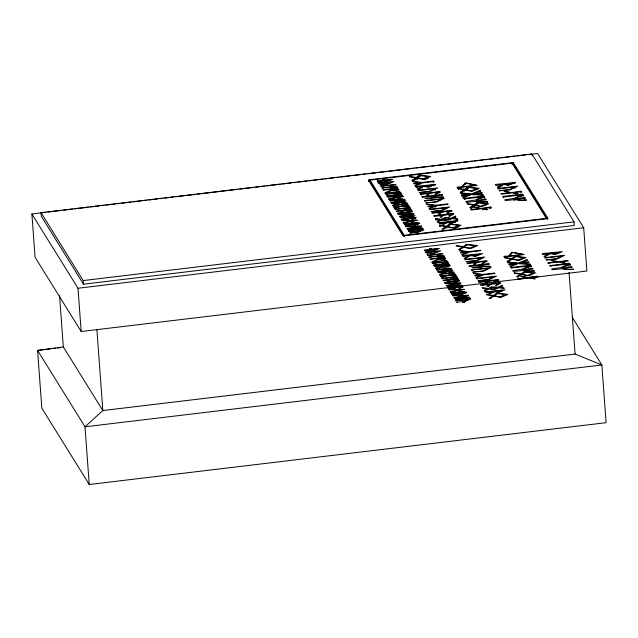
<?xml version="1.0" encoding="UTF-8"?>
<svg xmlns="http://www.w3.org/2000/svg" width="638" height="638" viewBox="0 0 638 638"><rect width="100%" height="100%" fill="white"/><g stroke="black" fill="none" stroke-linecap="round" stroke-linejoin="round"><path stroke-width="0.96" d="M465.11 183.09L461.561 186.894L456.92 187.101L457.382 187.851L477.32 185.355L466.226 182.962L465.11 183.09L465.214 184.534M514.93 198.689L524.787 197.397L525.249 198.139L515.257 199.223A13.948 4.123 -4.2 0 0 525.241 200.021L526.23 199.734L526.565 200.26L525.178 200.244A14.682 4.338 -4.2 0 1 515.456 199.598L505.264 200.563L504.77 199.766L514.659 198.322A14.682 4.338 -4.2 0 1 522.299 195.603L523.471 195.276L523.798 195.81L522.61 195.778A13.948 4.123 -4.2 0 0 514.93 198.689L515.033 200.133M415.856 177.843L409.58 176.901L409.181 176.271L416.271 177.492L418.879 175.322L420.003 175.187L430.778 176.447L423.831 179.406L416.909 178.201L413.328 180.275L413.576 180.674L411.677 180.283L415.856 177.843L415.968 179.278L414.293 180.259M417.34 179.262L417.228 177.819L420.458 175.625L428.409 176.551L428.513 177.994L424.453 179.725M417.069 178.457L419.158 177.045L419.046 175.602M464.265 189.741L460.078 192.19L461.976 192.58L461.729 192.182L465.309 190.108L472.24 191.312L479.178 188.354L468.404 187.094L467.279 187.229L464.671 189.398L457.59 188.178L457.98 188.808L464.265 189.741L464.368 191.185M465.469 190.363L466.864 189.422M473.787 205.085L469.6 207.533L471.498 207.916L471.251 207.517L474.831 205.452L481.762 206.648L488.7 203.689L477.926 202.437L476.801 202.573L474.194 204.734L467.112 203.514L467.502 204.144L473.787 205.085L473.89 206.529L470.549 208.482M474.991 205.707L476.387 204.758M439.582 226.506L439.478 225.062L446.56 226.283L449.168 224.113L450.292 223.986L461.067 225.238L454.12 228.197L447.198 227L443.617 229.066L443.865 229.465L441.967 229.074L446.153 226.634L446.257 228.077M427.659 253.948L426.694 253.972L434.35 253.142L438.777 251.308L425.793 252.528L440.794 250.734L434.35 253.142M457.598 302.173L456.633 302.197L464.815 301.455L470.732 298.959L455.731 300.753L468.715 299.533L464.257 301.288M422.436 186.344L417.204 189.191L419.134 189.39L418.887 188.992L423.536 186.463L428.8 187.109L435.714 184.406L415.434 186.344L416.112 187.428L422.436 186.344L422.547 187.787M418.863 189.789L420.41 188.952M502.25 184.43L497.018 187.277L498.948 187.476L498.701 187.078L503.35 184.549L508.614 185.195L515.528 182.492L495.248 184.43L495.925 185.514L502.25 184.43L502.361 185.873M498.677 187.875L500.224 187.038M397.705 198.928C394.651 201.624 381.516 197.82 394.627 200.228L389.627 200.627L389.922 201.098L404.986 199.415L397.705 198.928L397.809 200.372M436.097 218.595L441.408 219.273L444.702 217.757L450.938 218.124L455.412 216.123L455.939 216.976L452.605 218.34L456.967 218.635L457.358 219.265L451.999 218.627L448.307 220.134L441.998 219.879L437.588 222.024L437.086 221.211L441.025 219.536L435.898 219.305L435.315 218.363L436.097 218.595L436.209 220.038M490.048 207.143L481.044 208.451C477.718 207.294 467.008 205.986 480.31 208.538L470.796 209.447L471.187 210.085L481.921 208.57L486.172 209.766L487.879 209.567L482.655 208.482L491.188 207.693L490.789 207.055L490.048 207.143L490.151 208.586M518.822 279.165L528.806 277.737C548.377 280.816 515.057 276.876 537.332 276.948M450.237 218.627C436.695 223.763 448.227 213.451 450.348 220.062M435.228 188.704L429.438 191.312L419.278 192.524L430.219 191.583L437.867 187.867L417.866 190.26L418.185 190.762L435.1 188.505L435.331 190.14M455.277 221.131L451.377 222.814L447.748 222.056L455.277 221.131L455.38 222.574M428.409 176.551L422.723 178.975L417.228 177.819M476.809 188.457L471.123 190.882L465.636 189.725L468.866 187.532L476.809 188.457L476.913 189.901M486.331 203.793L480.645 206.218L475.158 205.069L478.388 202.868L486.331 203.793L486.435 205.237M458.698 225.342L453.012 227.766L447.525 226.618L450.755 224.416L458.698 225.342L458.802 226.785M453.929 228.867L457.988 227.136M473.396 195.116L473.284 193.673L480.829 191.009L480.366 190.268L471.721 193.864L460.5 192.875L460.947 193.585L469.528 194.127L461.784 194.941L461.888 196.384M434.853 205.938L429.055 208.275L429.286 208.65L436.48 205.739L448.099 204.351L447.788 203.849L436.169 205.245L426.591 204.304L434.637 205.428L427.795 206.241L428.106 206.744L434.853 205.938L434.956 207.374M417.659 223.747L414.66 224.879L412.012 224.44L417.659 223.747L417.762 225.19M50.434 348.882L37.586 350.421L85.006 426.798L601.865 364.976L575.069 354.066L102.838 410.553L63.322 346.905L37.586 350.421L41.821 408.121L89.24 484.505L606.1 422.683L601.865 364.976L572.158 317.134M41.047 212.669L531.877 153.965L574.025 221.857L574.288 225.461L83.466 284.173L41.31 216.282L41.047 212.669L83.195 280.568L83.466 284.173M527.706 154.683L537.603 153.495L583.706 227.758L586.88 271.03L81.178 331.521L35.082 257.266L31.9 213.985L45.753 212.326M47.73 212.095L61.591 210.436M63.569 210.197L72.477 209.136M74.455 208.897L88.307 207.238M90.285 206.999L99.193 205.938M101.171 205.699L104.146 205.348M106.123 205.109L115.031 204.04M117.009 203.809L119.976 203.45M121.954 203.211L130.862 202.15M132.84 201.911L141.748 200.842M143.725 200.611L146.7 200.252M148.678 200.021L157.586 198.952M159.564 198.713L162.531 198.362M164.508 198.123L168.472 197.652M170.45 197.413L173.416 197.054M175.394 196.823L184.302 195.754M186.28 195.523L195.188 194.454M197.166 194.215L211.026 192.556M213.004 192.325L237.743 189.366M239.721 189.127L253.581 187.468M255.559 187.229L264.467 186.168M266.445 185.929L280.297 184.27M282.275 184.039L291.183 182.97M293.161 182.731L296.128 182.38M298.113 182.141L307.014 181.08M308.999 180.841L311.966 180.482M313.944 180.251L317.899 179.772M319.885 179.541L322.852 179.182M324.83 178.943L327.796 178.592M329.782 178.353L333.738 177.882M335.716 177.643L338.682 177.292M340.668 177.053L349.568 175.984M351.554 175.753L360.454 174.684M362.44 174.445L365.407 174.094M367.384 173.855L376.292 172.794M378.27 172.555L387.178 171.486M389.156 171.255L413.895 168.296M415.88 168.057L429.733 166.398M431.711 166.159L445.563 164.508M447.541 164.269L456.449 163.2M458.427 162.969L461.402 162.61M463.379 162.371L472.287 161.31M474.265 161.071L483.173 160.01M485.151 159.771L488.118 159.412M490.096 159.181L499.004 158.112M500.982 157.873L503.956 157.522M505.934 157.283L509.89 156.812M511.867 156.573L514.842 156.222M516.82 155.983L525.728 154.914M513.239 162.554L368.27 179.892L403.064 235.94L548.042 218.603L513.239 162.554L513.351 163.998L547.627 219.209M370.024 180.139L512.019 163.153L546.288 218.356L404.293 235.342L370.024 180.139L370.128 181.583L404.396 236.786M368.373 181.336L370.351 181.096M378.398 180.961L391.174 179.43C396.35 178.018 384.57 183.002 383.382 180.873C381.109 182.827 374.083 184.757 382.569 180.801L377.808 181.591L377.353 180.857L378.398 180.961L378.509 182.396M420.482 182.627L413.639 183.449L413.95 183.943L420.697 183.138L414.899 185.483L415.131 185.849L422.324 182.939L433.944 181.551L433.633 181.056L422.013 182.444L412.435 181.511L420.482 182.627L420.586 184.071M421.311 193.769L438.984 191.655L440.419 191.974L436.161 193.92L436.623 194.271L435.275 194.43L435.036 194.048L439.247 192.134C438.912 191.631 424.39 194.112 428.337 195.252L426.336 195.1L430.084 193.234L420.506 194.502L420.051 193.777L421.311 193.769L421.415 195.212M441.911 194.375L421.909 196.767L422.26 197.325L430.65 196.464A20.145 5.957 -4.2 0 0 442.748 197.238L443.665 197.214L442.852 196.967A19.276 5.702 -4.2 0 1 431.256 196.225L442.341 195.076L441.911 194.375L442.014 195.818M515.025 186.767L498.103 189.023L497.792 188.521L517.785 186.129L510.145 189.845L499.195 190.786L509.363 189.574L515.025 186.767L515.129 188.21M461.784 194.941L462.183 195.571L469.791 194.55L463.021 196.927L463.467 197.644L471.984 194.287L483.596 195.467L483.133 194.718L473.548 194.104L482.176 193.186L481.786 192.548L473.284 193.673M520.951 191.217L511.197 192.612C507.88 191.456 497.169 190.148 510.464 192.7L500.95 193.609L501.348 194.247L512.075 192.732L516.333 193.928L518.032 193.729L512.808 192.644L521.342 191.855L520.951 191.217L521.055 192.66M464.655 198.274L463.914 198.362L464.305 199L484.306 196.608L483.907 195.97L464.655 198.274L464.759 199.718M484.537 196.982L483.365 197.309A14.682 4.338 -4.2 0 0 475.733 200.029L465.844 201.472L466.338 202.27L476.522 201.313A14.682 4.338 -4.2 0 0 486.252 201.951L487.631 201.967L487.304 201.441L486.308 201.728A13.948 4.123 -4.2 0 1 476.331 200.93L486.315 199.846L485.853 199.104L476.004 200.396A13.948 4.123 -4.2 0 1 483.676 197.485L484.872 197.517L484.537 196.982L484.649 198.426M503.47 196.376L502.72 196.464L503.119 197.102L523.112 194.71L522.721 194.072L503.47 196.376L503.573 197.82M412.802 215.995L400.114 217.518L412.938 216.29L407.395 217.566L409.237 217.718L415.131 215.756L407.961 215.612L406.374 216.17L412.802 215.995L412.914 217.438M415.242 217.43L401.055 219.033L401.35 219.512L408.543 218.571C400.393 222.774 412.012 217.04 415.418 217.749C405.561 221.657 419.876 217.287 415.242 217.43L415.346 218.866M452.597 213.578L433.665 215.7L434.111 216.426L443.689 215.15L439.941 217.016L441.943 217.175C438.003 216.035 452.517 213.547 452.852 214.057L448.65 215.971L450.229 216.186L449.766 215.835L453.921 213.73L452.597 213.578L452.701 215.022M403.463 222.917L409.851 223.523L412.802 222.391L419.581 222.933L404.524 224.616L404.229 224.145L409.229 223.747L403.559 223.077L403.24 222.558L416.271 220.293L402.139 220.78L401.828 220.285L417.898 220.206L404.317 222.814M435.419 219.807L436.017 219.735L435.913 218.292M83.195 280.568L574.025 221.857M31.9 213.985L78.003 288.248L583.706 227.758M450.356 292.084L464.783 289.381L448.721 289.453L449.024 289.947L463.164 289.461L450.133 291.726L450.452 292.244L456.122 292.914L451.114 293.313L451.409 293.783L466.474 292.1L459.695 291.558L456.744 292.69L450.404 292.164M52.412 348.643L55.378 348.292M57.356 348.053L60.315 347.702M446.153 226.634L439.869 225.692L439.478 225.062M524.045 197.485L524.213 199.04M538.073 276.86L537.682 276.222L527.929 277.618C524.611 276.461 513.901 275.153 527.195 277.705L517.681 278.615L518.08 279.253M444.838 258.661L445.779 258.765L437.588 258.446L445.069 257.616L444.814 257.21L437.413 258.159L444.279 256.348L443.203 256.269A14.108 4.171 -4.2 0 0 441.384 256.628L436.759 258.238L429.813 258.996L430.076 259.427L436.934 258.526L442.788 258.884A14.108 4.171 -4.2 0 0 444.766 258.789M411.135 210.739L412.076 210.843L403.886 210.524L411.366 209.695L411.111 209.288L403.71 210.237L410.577 208.427L409.5 208.347A14.108 4.171 -4.2 0 0 407.682 208.698L403.056 210.317L396.11 211.066L396.373 211.497L403.232 210.604L409.086 210.963A14.108 4.171 -4.2 0 0 411.063 210.867M569.072 272.426L575.069 354.066M531.877 153.965L532.004 155.768M524.787 197.397L524.891 198.841M514.746 182.237L514.85 183.68M512.019 163.153L512.123 164.596M514.061 198.793L514.164 200.236M501.667 184.749L501.771 186.192M490.789 207.055L490.893 208.498M487.304 201.441L487.408 202.884M481.786 192.548L481.889 193.992M482.655 208.482L482.759 209.926M480.366 190.268L480.47 191.711M477.926 202.437L478.037 203.881M476.977 202.844L477.08 204.288M468.404 187.094L468.515 188.537M467.455 187.508L467.558 188.952M467.279 187.229L467.391 188.673M467.271 201.441L467.375 202.884M463.021 196.927L463.124 198.37M458.467 188.074L458.57 189.51M456.967 218.635L457.071 220.078M456.529 218.69L456.633 220.134M455.412 216.123L455.516 217.566M454.974 216.41L455.077 217.853M449.343 224.393L449.447 225.836M449.168 224.113L449.272 225.557M446.56 226.283L446.664 227.726M444.702 217.757L444.806 219.201M441.998 219.201L442.11 220.636M441.408 219.273L441.512 220.708M438.984 191.655L439.088 193.099M440.356 224.959L440.459 226.402M438.322 221.059L438.426 222.502M434.933 184.151L435.036 185.594M436.169 205.245L436.272 206.688M433.633 181.056L433.744 182.492M421.854 186.663L421.957 188.106M420.003 175.187L420.107 176.63M418.879 175.322L418.983 176.766M417.451 177.866L417.555 179.31M416.271 177.492L416.375 178.935M416.853 186.503L416.957 187.947M382.122 181.025L382.226 182.468M377.353 180.857L377.457 182.301M96.912 329.894L102.838 410.553L85.006 426.798L89.24 484.505M78.003 288.248L81.178 331.521M59.565 295.753L63.322 346.905M382.72 179.294L384.475 179.294L382.72 179.294M416.056 232.982L417.81 232.982L416.056 232.982M429.613 248.469L431.368 248.461L429.613 248.469M462.941 302.149L464.695 302.149L462.941 302.149M465.868 183.266L462.582 186.774L475.924 185.179L465.868 183.266M512.003 252.265L508.446 256.061L503.813 256.269L504.275 257.018L524.205 254.522L512.003 252.265M512.753 252.433L509.475 255.942L522.809 254.347L512.753 252.433M522.618 269.196L512.729 270.64L513.223 271.437L523.415 270.48A14.682 4.338 -4.2 0 0 533.137 271.118L534.524 271.134L534.189 270.608L533.201 270.895A13.948 4.123 -4.2 0 1 523.216 270.097L533.208 269.021L532.746 268.271L522.889 269.571A13.948 4.123 -4.2 0 1 530.569 266.66L531.757 266.684L531.43 266.158L530.258 266.477A14.682 4.338 -4.2 0 0 522.618 269.196M561.544 267.489L551.663 268.933L552.157 269.73L562.341 268.773A14.682 4.338 -4.2 0 0 572.071 269.411L573.45 269.427L573.123 268.901L572.126 269.188A13.948 4.123 -4.2 0 1 562.15 268.391L572.134 267.306L571.672 266.564L561.823 267.856A13.948 4.123 -4.2 0 1 569.495 264.953L570.691 264.977L570.356 264.451L569.184 264.77A14.682 4.338 -4.2 0 0 561.552 267.489M465.939 244.769L463.156 246.659L456.074 245.439L456.465 246.069L462.749 247.01L458.57 249.45L460.461 249.841L460.213 249.442L463.794 247.377L470.724 248.573L477.663 245.614L466.888 244.362L465.939 244.769M467.351 244.793L464.121 246.994L469.608 248.142L475.294 245.718L467.351 244.793M514.34 256.675L511.556 258.565L504.475 257.345L504.873 257.975L511.15 258.916L506.971 261.357L508.869 261.747L508.622 261.349L512.202 259.283L519.125 260.479L526.071 257.521L515.297 256.261L514.34 256.675M515.751 256.699L512.521 258.892L518.016 260.049L523.702 257.624L515.751 256.699M523.862 272.011L521.079 273.901L513.997 272.681L514.395 273.311L520.672 274.252L516.493 276.701L518.391 277.083L518.144 276.685L521.725 274.619L528.647 275.815L535.593 272.857L524.819 271.605L523.862 272.011M525.273 272.043L522.043 274.236L527.538 275.385L533.224 272.968L525.273 272.043M496.228 293.56L493.445 295.45L486.363 294.23L486.754 294.86L493.038 295.801L488.86 298.249L490.758 298.632L490.502 298.233L494.083 296.168L501.013 297.364L507.952 294.405L497.185 293.153L496.228 293.56M497.64 293.584L494.41 295.785L499.897 296.933L505.583 294.509L497.64 293.584M425.745 200.834L424.661 201.201L424.35 200.691L444.343 198.298L436.703 202.023L425.753 202.964L435.913 201.744L441.703 199.136L425.745 200.834M431.097 209.447L430.004 209.814L429.693 209.304L449.686 206.911L442.046 210.636L431.105 211.577L441.265 210.357L447.047 207.749L431.097 209.447M466.155 259.562L465.07 259.929L464.759 259.427L484.752 257.034L477.112 260.751L466.163 261.692L476.331 260.479L482.113 257.872L466.155 259.562M472.638 270.002L471.546 270.368L471.235 269.858L491.236 267.466L483.588 271.19L472.646 272.131L482.806 270.911L488.588 268.303L472.638 270.002M477.982 278.615L476.897 278.981L476.586 278.471L496.579 276.079L488.939 279.803L477.99 280.744L488.15 279.524L493.94 276.916L477.982 278.615M546.08 257.824L544.996 258.191L544.677 257.688L564.678 255.296L557.038 259.012L546.088 259.953L556.248 258.741L562.038 256.133L546.08 257.824M440.029 214.081L438.027 213.929L441.775 212.063L432.197 213.331L431.751 212.614L450.675 210.484L452.111 210.803L447.852 212.749L448.315 213.1L446.967 213.259L446.728 212.885L450.938 210.971C450.603 210.46 436.081 212.948 440.029 214.081M475.222 264.419L473.221 264.268L476.969 262.401L467.391 263.669L466.944 262.952L485.877 260.822L487.304 261.141L483.046 263.087L483.508 263.438L482.161 263.598L481.929 263.223L486.132 261.301C485.797 260.798 471.283 263.279 475.222 264.419M486.914 283.248L484.912 283.097L488.66 281.23L479.082 282.498L478.636 281.781L497.568 279.659L498.996 279.978L494.737 281.916L495.2 282.267L493.852 282.427L493.621 282.052L497.823 280.138C497.488 279.627 482.974 282.116 486.914 283.248M488.836 286.342L486.834 286.183L490.582 284.317L481.004 285.593L480.558 284.867L499.482 282.746L500.918 283.065L496.659 285.011L497.122 285.361L495.774 285.521L495.535 285.138L499.745 283.224C499.41 282.722 484.888 285.202 488.836 286.342M454.041 289.126L452.557 289.038L455.436 287.738L448.243 288.687L447.94 288.201L462.135 286.598C466.769 286.454 452.454 290.832 462.303 286.917C461.027 286.837 452.366 288.001 454.041 289.126M379.937 183.433L378.908 183.361L393.901 181.567L387.992 184.063L379.801 184.805L387.425 183.896L391.891 182.133L379.937 183.433M409.875 231.658L408.846 231.586L423.839 229.792L417.93 232.288L409.74 233.029L417.364 232.12L421.83 230.366L409.875 231.658M397.514 200.428L394.228 202.278L390.815 202.533L405.983 201.018L397.514 200.428M398.024 200.476L394.994 202.182L404.994 200.986L398.024 200.476M444.399 269.595L441.113 271.445L437.7 271.7L452.868 270.185L444.399 269.595M444.917 269.643L441.887 271.349L451.887 270.153L444.917 269.643M390.368 188.792L382.92 189.821L383.191 190.26L390.049 189.358L395.895 189.717A14.108 4.171 -4.2 0 0 397.873 189.622L398.894 189.598L390.703 189.279L398.176 188.449L397.929 188.043L390.52 188.992L397.394 187.181L396.31 187.101A14.108 4.171 -4.2 0 0 394.491 187.46L390.368 188.792M450.444 279.205L442.995 280.234L443.266 280.664L450.125 279.771L455.971 280.13A14.108 4.171 -4.2 0 0 457.948 280.034L458.969 280.01L450.779 279.691L458.251 278.862L458.004 278.455L450.595 279.404L457.47 277.594L456.385 277.514A14.108 4.171 -4.2 0 0 454.567 277.873L450.444 279.205M492.185 287.459C484.593 291.598 507.011 286.446 492.185 287.459M469.329 255.511L464.097 258.358L466.019 258.557L465.772 258.159L470.421 255.631L475.693 256.277L482.607 253.573L462.327 255.511L463.005 256.596L469.329 255.511M549.143 253.597L543.911 256.444L545.833 256.643L545.586 256.245L550.235 253.717L555.507 254.363L562.421 251.659L542.14 253.597L542.818 254.682L549.143 253.597M397.801 199.072C390.025 201.927 412.467 198.306 397.801 199.072M412.403 222.59C404.628 225.445 427.069 221.833 412.403 222.59M444.59 268.096C441.536 270.791 428.409 266.987 441.52 269.396L436.512 269.794L436.807 270.265L451.871 268.582L444.59 268.096M444.694 268.239C436.918 271.094 459.36 267.481 444.694 268.239M459.296 291.765C451.513 294.612 473.962 291 459.296 291.765M491.587 286.925L488.293 288.44L482.208 287.531L482.791 288.472L488.022 288.878L483.971 290.378L484.481 291.191L488.891 289.046L495.192 289.301L498.884 287.794L504.251 288.432L503.86 287.802L499.49 287.507L502.824 286.143L502.297 285.29L497.831 287.291L491.587 286.925M390.919 190.595L385.982 193.442L385.224 193.529L384.818 192.883L390.958 190.092L400.002 191.392L390.919 190.595M437.812 259.762L432.867 262.609L432.109 262.704L431.703 262.051L437.851 259.259L446.895 260.559L437.812 259.762M383.015 188.043L381.995 188.338L381.699 187.859L396.7 186.065L396.995 186.543L383.015 188.043M396.278 209.416L395.265 209.711L394.97 209.232L409.963 207.438L410.266 207.916L396.278 209.416M409.628 230.908L408.607 231.203L408.312 230.725L423.313 228.93L423.608 229.409L409.628 230.908M429.462 249.968C419.621 254.857 429.238 251.005 430.865 249.968C432.078 252.233 443.139 247.05 438.067 248.597L424.246 250.024L424.701 250.758L429.462 249.968M429.9 257.218L428.888 257.505L428.592 257.026L443.585 255.232L443.881 255.71L429.9 257.218M443.171 278.583L442.158 278.878L441.855 278.399L456.856 276.605L457.151 277.083L443.171 278.583M512.553 267.777L511.197 268.167L510.799 267.529L530.8 265.137L531.191 265.775L512.553 267.777M456.513 300.083L455.5 300.37L455.205 299.892L470.198 298.098L470.493 298.576L456.513 300.083M549.589 263.023L548.233 263.414L547.843 262.776L557.357 261.867C544.055 259.315 554.765 260.623 558.09 261.779L567.836 260.384L568.235 261.022L559.701 261.811L564.925 262.896L563.218 263.103L558.968 261.899L549.589 263.023M551.368 265.879L550.012 266.269L549.613 265.631L569.606 263.239L570.005 263.877L551.368 265.879M398.535 202.565L396.262 203.674L391.198 203.163L395.919 203.881L392.545 205.332L393.893 205.5L396.645 204.056L401.597 204.559L407.06 202.756L398.535 202.565M399.571 202.541L396.932 203.833L400.831 204.351L405.305 202.868L399.571 202.541M445.428 271.732L443.155 272.841L438.091 272.33L442.812 273.048L439.438 274.5L440.786 274.675L443.538 273.224L448.482 273.726L453.945 271.924L445.428 271.732M446.464 271.708L443.825 273.008L447.716 273.519L452.19 272.043L446.464 271.708M381.899 186.256L380.607 186.097L387.737 185.403L383.893 184.709L385.169 184.557L388.287 185.339L395.608 184.302L395.871 184.733L389.483 185.347L393.327 186.041L392.051 186.192L388.933 185.411L381.899 186.256M398.726 213.347L397.426 213.196L404.556 212.494L400.712 211.808L401.988 211.649L405.106 212.43L412.427 211.401L412.69 211.832L406.302 212.438L410.146 213.132L408.87 213.283L405.752 212.51L398.726 213.347M428.792 255.423L427.5 255.272L434.622 254.57L430.778 253.876L432.062 253.725L435.172 254.506L442.493 253.477L442.764 253.9L436.376 254.514L440.22 255.208L438.936 255.359L435.818 254.578L428.792 255.423M445.611 282.514L444.319 282.363L451.449 281.669L447.605 280.975L448.881 280.824L451.999 281.597L459.32 280.568L459.583 280.999L453.195 281.613L457.039 282.299L455.763 282.459L452.645 281.677L445.611 282.514M447.669 222.55L443.601 224.329L438.011 222.702L458.212 220.636L452.095 223.308L447.669 222.55M494.562 291.718L490.486 293.496L484.896 291.869L505.105 289.804L498.988 292.475L494.562 291.718M502.162 290.298L498.27 291.981L494.633 291.223L502.162 290.298M517.896 263.574L510.352 266.812L509.906 266.094L516.676 263.717L509.068 264.746L508.677 264.108L516.413 263.295L507.84 262.752L507.393 262.043L518.614 263.031L527.259 259.435L527.714 260.176L520.177 262.848L528.671 261.716L529.069 262.354L520.441 263.271L530.019 263.893L530.481 264.634L517.896 263.574M446.951 222.407L443.306 223.882L439.718 222.965L446.951 222.407M493.844 291.574L490.199 293.049L486.603 292.14L493.844 291.574M467.59 252.305L461.792 254.65L462.024 255.017L469.209 252.114L480.837 250.718L480.526 250.224L468.898 251.611L459.328 250.678L467.375 251.795L460.524 252.616L460.835 253.111L467.59 252.305M481.746 275.106L475.948 277.45L476.171 277.817L483.365 274.906L494.992 273.519L494.681 273.016L483.054 274.412L473.476 273.471L481.523 274.595L474.68 275.409L474.991 275.911L481.746 275.106M433.13 185.076L428.002 186.95L424.326 185.881L433.13 185.076M512.944 183.162L507.816 185.036L504.14 183.967L512.944 183.162M480.023 254.243L474.895 256.117L471.219 255.048L480.023 254.243M559.837 252.329L554.709 254.203L551.033 253.134L559.837 252.329M411.925 224.759L408.783 225.956L404.739 224.975L419.868 223.396L415.163 225.19L411.925 224.759M458.81 293.927L455.676 295.123L451.632 294.142L466.761 292.563L462.048 294.357L458.81 293.927M464.552 292.914L461.545 294.046L458.897 293.608L464.552 292.914M400.425 206.481L394.619 208.666L394.332 208.211L399.516 206.592L393.798 207.35L393.542 206.943L399.34 206.321L393.008 206.082L392.729 205.619L400.991 206.122L407.642 203.689L407.937 204.168L402.163 205.978L408.543 205.149L408.798 205.556L402.331 206.249L409.405 206.537L409.7 207.007L400.425 206.481M447.318 275.648L441.504 277.833L441.225 277.378L446.401 275.76L440.691 276.517L440.435 276.11L446.233 275.488L439.901 275.249L439.614 274.795L447.876 275.289L454.527 272.865L454.822 273.335L449.056 275.153L455.436 274.316L455.684 274.723L449.224 275.425L456.298 275.704L456.585 276.174L447.318 275.648M390.592 179.852C385.878 182.691 378.47 180.004 390.592 179.852M437.477 249.019C432.771 251.858 425.363 249.171 437.477 249.019M411.398 224.672L408.599 225.677L405.991 225.126L411.398 224.672M458.291 293.839L455.484 294.844L452.884 294.293L458.291 293.839M415.386 227.575L413.799 228.125L420.227 227.957L407.538 229.473L420.354 228.244L414.82 229.52L416.662 229.68L422.723 227.981L415.386 227.575M454.854 284.779L453.267 285.338L459.695 285.17L446.999 286.685L459.823 285.457L454.288 286.733L456.13 286.885L462.183 285.194L454.854 284.779M462.279 296.742L460.692 297.292L467.12 297.125L454.423 298.64L467.247 297.412L461.713 298.688L463.555 298.847L469.608 297.149L462.279 296.742M403.208 196.552L388.781 199.263L388.55 198.897L401.589 196.632L387.449 197.118L387.138 196.624L403.208 196.552M413.982 213.905L399.555 216.617L399.324 216.25L412.363 213.985L398.224 214.472L397.913 213.977L413.982 213.905M421.59 226.163L407.156 228.867L406.932 228.508L419.971 226.243L405.832 226.729L405.521 226.235L421.59 226.163M450.093 265.719L435.666 268.431L435.443 268.064L448.474 265.799L434.334 266.285L434.031 265.791L450.093 265.719M460.867 283.073L446.44 285.784L446.217 285.417L459.248 283.16L445.109 283.639L444.806 283.144L460.867 283.073M468.475 295.33L454.049 298.034L453.825 297.675L466.856 295.41L452.717 295.896L452.414 295.402L468.475 295.33M387.122 194.143L385.551 194.056L393.55 193.099C380.256 190.427 397.665 194 400.704 192.517L387.122 194.143M434.007 263.311L432.436 263.223L440.443 262.266C427.141 259.594 444.55 263.167 447.597 261.692L434.007 263.311M400.927 192.883L400.13 192.979A7.361 2.177 -4.2 0 0 394.467 194.869L386.604 195.754L386.867 196.177L394.667 195.188A7.361 2.177 -4.2 0 0 401.709 195.523L402.53 195.467L401.557 195.276A6.484 1.914 -4.2 0 1 395.727 195.092L401.852 194.367L401.581 193.928L395.504 194.718A6.476 1.914 -4.2 0 1 400.305 193.266L401.142 193.226L400.927 192.883M432.963 197.509L424.988 198.434L427.436 198.865L435.555 197.836L432.963 197.509M447.82 262.051L447.015 262.146A7.361 2.177 -4.2 0 0 441.36 264.036L433.497 264.929L433.752 265.344L441.56 264.363A7.361 2.177 -4.2 0 0 448.594 264.69L449.423 264.634L448.442 264.443A6.484 1.914 -4.2 0 1 442.62 264.26L448.745 263.534L448.466 263.095L442.397 263.885A6.476 1.914 -4.2 0 1 447.198 262.433L448.035 262.393L447.82 262.051M488.796 263.542L468.802 265.934L469.145 266.493L477.543 265.631A20.145 5.957 -4.2 0 0 489.641 266.413L490.558 266.381L489.737 266.134A19.276 5.702 -4.2 0 1 478.141 265.392L489.234 264.244L488.796 263.542M479.856 266.676L471.881 267.601L474.329 268.04L482.44 267.003L479.856 266.676"/></g></svg>
